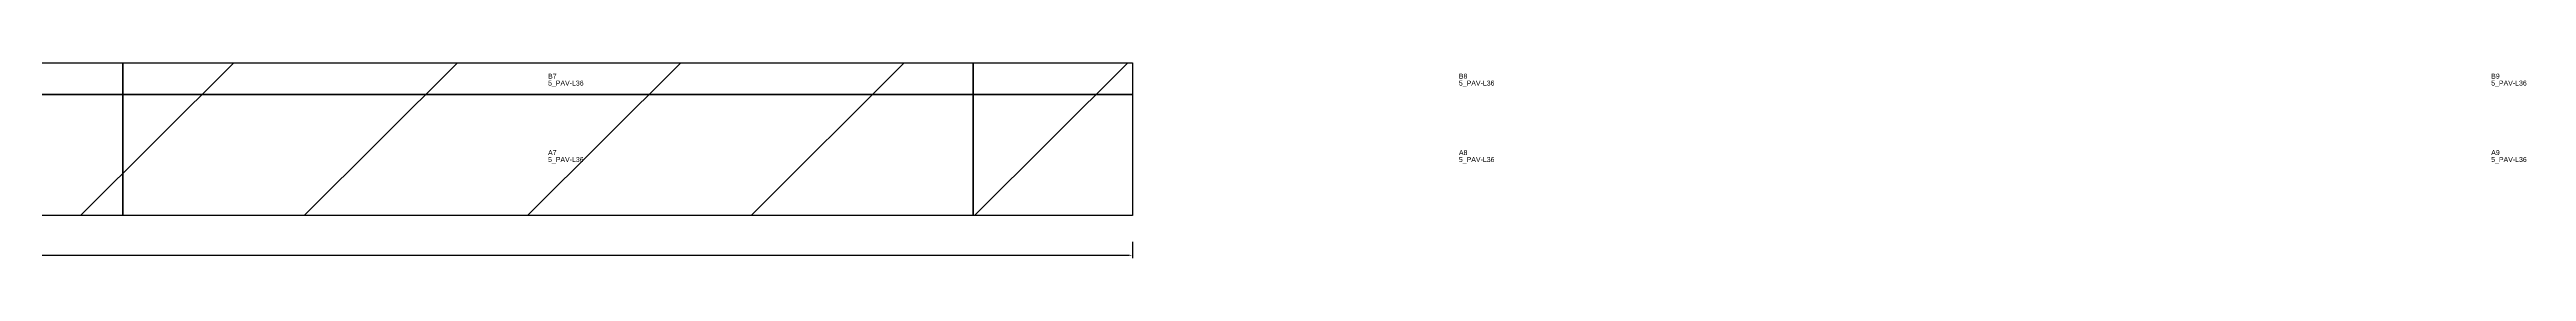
# Model space of a CAD drawing. Header units: metres. Extents: x 222 to 51559, y 5 to 202.
# Drawn here: x 2710 to 5199, y 5 to 202 of the extents above; entities that cross this region are included whole.
import ezdxf

# ---------------------------------------------------------------- set-up
doc = ezdxf.new("R2010")
doc.units = ezdxf.units.M
for name, color, linetype in [('3', 3, 'CONTINUOUS'), ('AUX00', 7, 'CONTINUOUS'), ('COTA', 241, 'CONTINUOUS'), ('Hachura', 251, 'CONTINUOUS'), ('Painéis', 200, 'CONTINUOUS')]:
    doc.layers.add(name, color=color, linetype=linetype)
doc.styles.add('STR_STANDARD', font='arial.ttf')
doc.dimstyles.new('EZ DXF', dxfattribs={"dimtxt": 10, "dimasz": 3.5, "dimexe": 3, "dimexo": 1.5, "dimgap": 1, "dimtad": 1, "dimdec": 1, "dimdsep": 46, "dimcen": 2.5, "dimazin": 3, "dimtfac": 1, "dimtmove": 0, "dimatfit": 3})

msp = doc.modelspace()

# ---------------------------------------------------------------- hatches: boundary and pattern name
at = {"layer": 'Hachura'}
h = msp.add_hatch(dxfattribs=at)
h.set_pattern_fill('ANSI31', scale=50)
h.paths.add_polyline_path([(222.2, 201.5), (3798.2, 201.5), (3798.2, 47.5), (222.2, 47.5)])
h = msp.add_hatch(dxfattribs=at)
h.set_pattern_fill('ANSI31', scale=50)
h.paths.add_polyline_path([(222.2, 201.5), (3798.2, 201.5), (3798.2, 47.5), (222.2, 47.5)])

# ---------------------------------------------------------------- linework, layer by layer
at = {"layer": '3'}
for points in [[(2784.2, 47.5), (2784.2, 201.5)], [(2784.2, 47.5), (2784.2, 201.5)], [(3638.2, 47.5), (3638.2, 201.5)], [(3638.2, 47.5), (3638.2, 201.5)], [(222.2, 169.5), (3798.2, 169.5)], [(222.2, 169.5), (3798.2, 169.5)]]:
    msp.add_lwpolyline(points, close=True, dxfattribs=at)
at = {"layer": 'Painéis', "color": 200}
for p, q in [((222.2, 201.5), (3798.2, 201.5)), ((222.2, 201.5), (3798.2, 201.5)), ((3798.2, 201.5), (3798.2, 47.5)), ((3798.2, 201.5), (3798.2, 47.5)), ((3798.2, 47.5), (222.2, 47.5)), ((3798.2, 47.5), (222.2, 47.5))]:
    msp.add_line(p, q, dxfattribs=at)

# ---------------------------------------------------------------- texts
at = {"layer": '3', "style": 'STR_STANDARD'}
for s, p in [('B7', (3211.2, 185.5)), ('B7', (3211.2, 185.5)), ('B8', (4126.2, 185.5)), ('B8', (4126.2, 185.5)), ('B9', (5163.2, 185.5)), ('B9', (5163.2, 185.5)), ('A7', (3211.2, 108.5)), ('A7', (3211.2, 108.5)), ('A8', (4126.2, 108.5)), ('A8', (4126.2, 108.5)), ('A9', (5163.2, 108.5)), ('A9', (5163.2, 108.5))]:
    msp.add_text(s, height=5, dxfattribs=at).set_placement(p)
at = {"layer": 'AUX00', "style": 'STR_STANDARD'}
for p in [(3211.2, 178.5), (3211.2, 178.5), (4126.2, 178.5), (4126.2, 178.5), (5163.2, 178.5), (5163.2, 178.5), (3211.2, 101.5), (3211.2, 101.5), (4126.2, 101.5), (4126.2, 101.5), (5163.2, 101.5), (5163.2, 101.5)]:
    msp.add_text('5_PAV-L36', height=5, dxfattribs=at).set_placement(p)

# ---------------------------------------------------------------- dimensions: what is measured, and where the dimension line sits
at = {"layer": 'COTA'}
msp.add_linear_dim(base=(222.2, 7.5), p1=(222.2, 22.5), p2=(3798.2, 22.5), dimstyle='EZ DXF', dxfattribs=at).render()
msp.add_linear_dim(base=(222.2, 7.5), p1=(222.2, 22.5), p2=(3798.2, 22.5), dimstyle='EZ DXF', dxfattribs=at).render()

doc.saveas('drawing.dxf')
